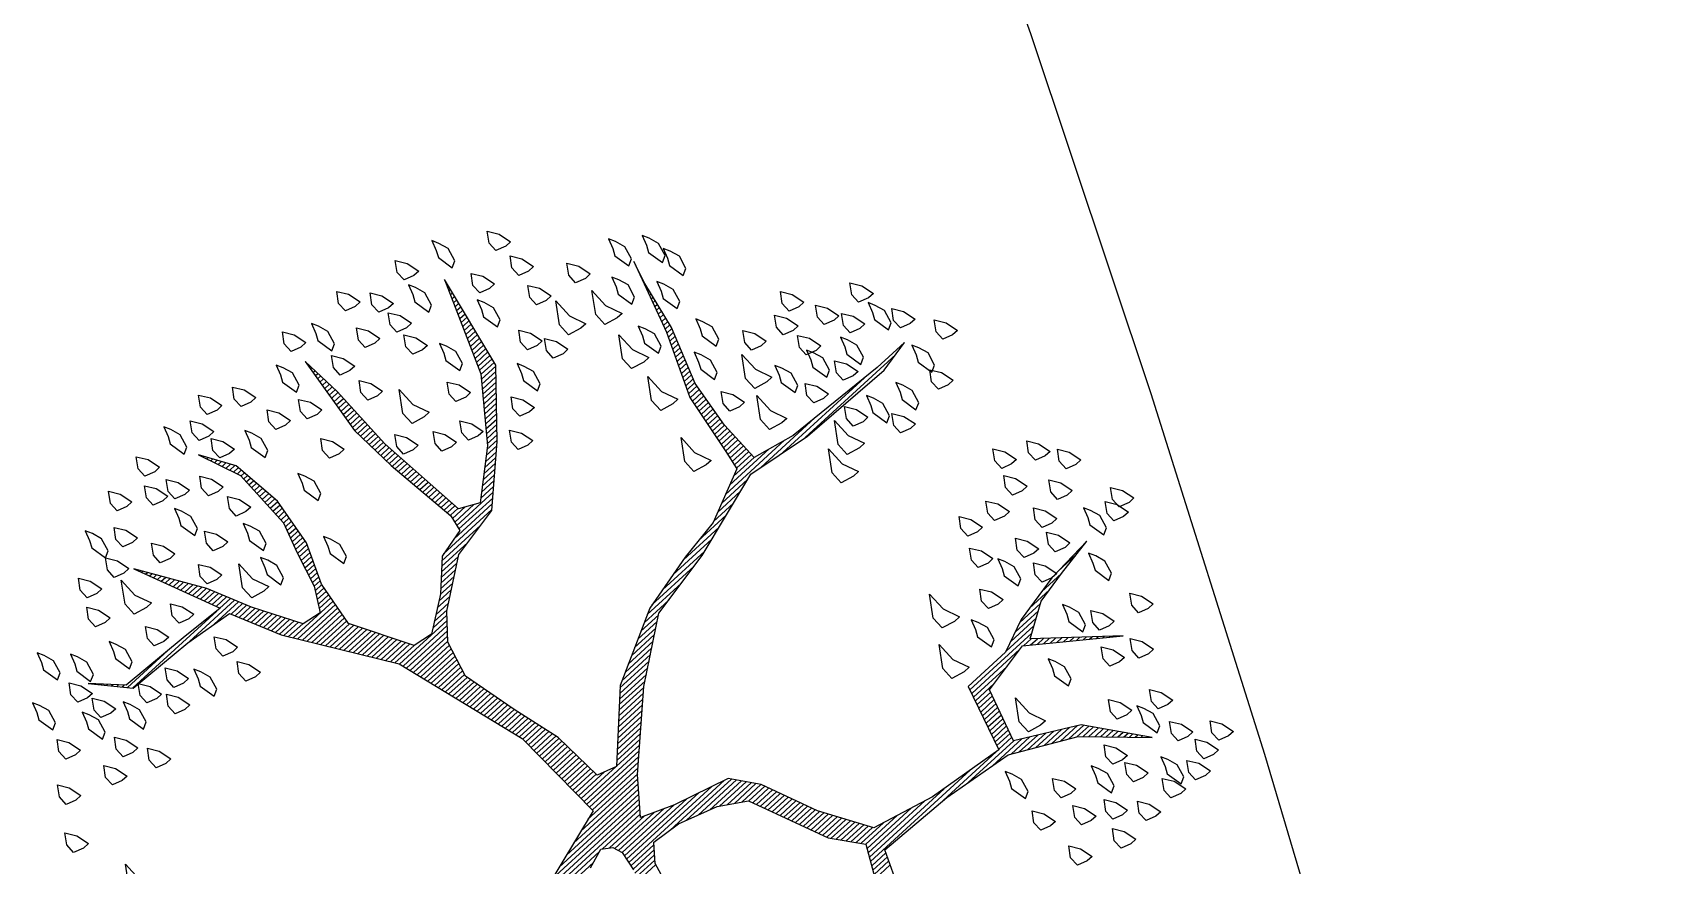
# Model space of a CAD drawing. Header units: metres. Extents: x 2 to 659295185, y -28 to 1124222152.
# Drawn here: x 655006.796 to 655011.25, y 1123159.512 to 1123161.797 of the extents above; entities that cross this region are included whole.
import ezdxf

# ---------------------------------------------------------------- set-up
doc = ezdxf.new("R2010")
doc.units = ezdxf.units.M
doc.header["$MEASUREMENT"] = 0
doc.layers.get('0').update_dxf_attribs({"linetype": 'CONTINUOUS'})
doc.layers.add('Arboles', color=3, linetype='CONTINUOUS')
doc.layers.add('MANZANA', color=30, linetype='CONTINUOUS')

# ---------------------------------------------------------------- blocks, each defined once
blk = doc.blocks.new('*X2402')
at = {"color": 0}
for p, q in [((17.5775, 17.92), (17.578, 17.92)), ((17.5814, 17.91), (17.584, 17.91)), ((17.9333, 17.91), (17.9341, 17.91)), ((17.5852, 17.9), (17.59, 17.9)), ((17.5891, 17.89), (17.596, 17.89)), ((17.5929, 17.88), (17.602, 17.88)), ((17.5967, 17.87), (17.608, 17.87)), ((17.9285, 17.87), (17.9371, 17.87)), ((17.9297, 17.88), (17.9364, 17.88)), ((17.9309, 17.89), (17.9356, 17.89)), ((17.9321, 17.9), (17.9348, 17.9)), ((17.6006, 17.86), (17.614, 17.86)), ((17.6044, 17.85), (17.62, 17.85)), ((17.6083, 17.84), (17.626, 17.84)), ((17.6121, 17.83), (17.6285, 17.83)), ((17.9237, 17.83), (17.9402, 17.83)), ((17.9249, 17.84), (17.9395, 17.84)), ((17.9261, 17.85), (17.9387, 17.85)), ((17.9273, 17.86), (17.9379, 17.86)), ((17.2621, 17.82), (17.2622, 17.82)), ((17.2663, 17.81), (17.2685, 17.81)), ((17.2706, 17.8), (17.2748, 17.8)), ((17.2748, 17.79), (17.2811, 17.79)), ((17.616, 17.82), (17.6298, 17.82)), ((17.6191, 17.81), (17.631, 17.81)), ((17.6191, 17.8), (17.6323, 17.8)), ((17.6191, 17.79), (17.6335, 17.79)), ((17.9189, 17.79), (17.9423, 17.79)), ((17.9201, 17.8), (17.9423, 17.8)), ((17.9213, 17.81), (17.9418, 17.81)), ((17.9225, 17.82), (17.941, 17.82)), ((18.3182, 17.79), (18.3254, 17.79)), ((18.3221, 17.8), (18.3275, 17.8)), ((18.3261, 17.81), (18.3296, 17.81)), ((18.33, 17.82), (18.3316, 17.82)), ((17.279, 17.78), (17.2874, 17.78)), ((17.2832, 17.77), (17.2937, 17.77)), ((17.2875, 17.76), (17.3001, 17.76)), ((17.2917, 17.75), (17.3064, 17.75)), ((17.6191, 17.78), (17.6348, 17.78)), ((17.6191, 17.77), (17.636, 17.77)), ((17.6191, 17.76), (17.6373, 17.76)), ((17.6191, 17.75), (17.6385, 17.75)), ((17.9141, 17.75), (17.9423, 17.75)), ((17.9153, 17.76), (17.9423, 17.76)), ((17.9165, 17.77), (17.9423, 17.77)), ((17.9177, 17.78), (17.9423, 17.78)), ((18.3025, 17.75), (18.3171, 17.75)), ((18.3064, 17.76), (18.3192, 17.76)), ((18.3104, 17.77), (18.3213, 17.77)), ((18.3143, 17.78), (18.3234, 17.78)), ((17.2959, 17.74), (17.3127, 17.74)), ((17.3002, 17.73), (17.319, 17.73)), ((17.3044, 17.72), (17.3253, 17.72)), ((17.3086, 17.71), (17.3316, 17.71)), ((17.6191, 17.74), (17.6398, 17.74)), ((17.6191, 17.73), (17.641, 17.73)), ((17.6191, 17.72), (17.6423, 17.72)), ((17.6191, 17.71), (17.6435, 17.71)), ((17.9093, 17.71), (17.9423, 17.71)), ((17.9105, 17.72), (17.9423, 17.72)), ((17.9117, 17.73), (17.9423, 17.73)), ((17.9129, 17.74), (17.9423, 17.74)), ((18.2868, 17.71), (18.3089, 17.71)), ((18.2907, 17.72), (18.3109, 17.72)), ((18.2946, 17.73), (18.313, 17.73)), ((18.2986, 17.74), (18.3151, 17.74)), ((16.9852, 17.68), (16.9856, 17.68)), ((16.9942, 17.67), (16.9956, 17.67)), ((17.3129, 17.7), (17.3379, 17.7)), ((17.3171, 17.69), (17.3443, 17.69)), ((17.3213, 17.68), (17.3506, 17.68)), ((17.3256, 17.67), (17.3569, 17.67)), ((17.6191, 17.7), (17.6445, 17.7)), ((17.6191, 17.69), (17.6431, 17.69)), ((17.6191, 17.68), (17.6418, 17.68)), ((17.6191, 17.67), (17.6405, 17.67)), ((17.9083, 17.7), (17.9423, 17.7)), ((17.909, 17.69), (17.9423, 17.69)), ((17.9097, 17.68), (17.9423, 17.68)), ((17.9103, 17.67), (17.9423, 17.67)), ((18.2711, 17.67), (18.3006, 17.67)), ((18.275, 17.68), (18.3027, 17.68)), ((18.2789, 17.69), (18.3047, 17.69)), ((18.2829, 17.7), (18.3068, 17.7)), ((17.0032, 17.66), (17.0056, 17.66)), ((17.0122, 17.65), (17.0156, 17.65)), ((17.0212, 17.64), (17.0256, 17.64)), ((17.0302, 17.63), (17.0356, 17.63)), ((17.0392, 17.62), (17.0456, 17.62)), ((17.3298, 17.66), (17.3632, 17.66)), ((17.334, 17.65), (17.368, 17.65)), ((17.3382, 17.64), (17.3727, 17.64)), ((17.3425, 17.63), (17.3773, 17.63)), ((17.3467, 17.62), (17.3819, 17.62)), ((17.6091, 17.62), (17.6338, 17.62)), ((17.6124, 17.63), (17.6351, 17.63)), ((17.6157, 17.64), (17.6365, 17.64)), ((17.619, 17.65), (17.6378, 17.65)), ((17.6191, 17.66), (17.6391, 17.66)), ((17.911, 17.66), (17.9423, 17.66)), ((17.9117, 17.65), (17.9423, 17.65)), ((17.9123, 17.64), (17.9423, 17.64)), ((17.913, 17.63), (17.9423, 17.63)), ((17.9137, 17.62), (17.9428, 17.62)), ((18.2514, 17.62), (18.2903, 17.62)), ((18.2554, 17.63), (18.2923, 17.63)), ((18.2593, 17.64), (18.2944, 17.64)), ((18.2632, 17.65), (18.2965, 17.65)), ((18.2671, 17.66), (18.2985, 17.66)), ((17.0482, 17.61), (17.1861, 17.61)), ((17.0572, 17.6), (17.3444, 17.6)), ((17.2417, 17.59), (17.3957, 17.59)), ((17.3167, 17.58), (17.4003, 17.58)), ((17.3509, 17.61), (17.3865, 17.61)), ((17.3552, 17.6), (17.3911, 17.6)), ((17.5957, 17.58), (17.6285, 17.58)), ((17.5991, 17.59), (17.6298, 17.59)), ((17.6024, 17.6), (17.6311, 17.6)), ((17.6057, 17.61), (17.6325, 17.61)), ((17.9143, 17.61), (17.9438, 17.61)), ((17.915, 17.6), (17.9448, 17.6)), ((17.9157, 17.59), (17.9459, 17.59)), ((17.9163, 17.58), (17.9469, 17.58)), ((18.2317, 17.58), (18.2805, 17.58)), ((18.2394, 17.59), (18.284, 17.59)), ((18.2436, 17.6), (18.2861, 17.6)), ((18.2475, 17.61), (18.2882, 17.61)), ((17.3657, 17.57), (17.405, 17.57)), ((17.3704, 17.56), (17.4096, 17.56)), ((17.3751, 17.55), (17.4142, 17.55)), ((17.3797, 17.54), (17.4197, 17.54)), ((17.5844, 17.54), (17.6136, 17.54)), ((17.5872, 17.55), (17.6178, 17.55)), ((17.5899, 17.56), (17.6219, 17.56)), ((17.5926, 17.57), (17.6261, 17.57)), ((17.9172, 17.57), (17.9479, 17.57)), ((17.9186, 17.56), (17.949, 17.56)), ((17.9199, 17.55), (17.95, 17.55)), ((17.9212, 17.54), (17.951, 17.54)), ((18.2011, 17.54), (18.2452, 17.54)), ((18.2088, 17.55), (18.254, 17.55)), ((18.2164, 17.56), (18.2628, 17.56)), ((18.2241, 17.57), (18.2717, 17.57)), ((17.3844, 17.53), (17.4254, 17.53)), ((17.3891, 17.52), (17.4311, 17.52)), ((17.3937, 17.51), (17.4369, 17.51)), ((17.3984, 17.5), (17.4426, 17.5)), ((17.5735, 17.5), (17.5969, 17.5)), ((17.5762, 17.51), (17.6011, 17.51)), ((17.579, 17.52), (17.6053, 17.52)), ((17.5817, 17.53), (17.6094, 17.53)), ((17.9225, 17.53), (17.9521, 17.53)), ((17.9238, 17.52), (17.9531, 17.52)), ((17.9251, 17.51), (17.9541, 17.51)), ((17.9264, 17.5), (17.9552, 17.5)), ((18.1706, 17.5), (18.2099, 17.5)), ((18.1782, 17.51), (18.2187, 17.51)), ((18.1858, 17.52), (18.2276, 17.52)), ((18.1935, 17.53), (18.2364, 17.53)), ((18.7035, 17.5), (18.7048, 17.5)), ((18.7067, 17.51), (18.7077, 17.51)), ((18.7099, 17.52), (18.7105, 17.52)), ((18.7131, 17.53), (18.7134, 17.53)), ((17.4031, 17.49), (17.4483, 17.49)), ((17.4077, 17.48), (17.454, 17.48)), ((17.4124, 17.47), (17.4597, 17.47)), ((17.4171, 17.46), (17.4654, 17.46)), ((17.5566, 17.46), (17.5834, 17.46)), ((17.5623, 17.47), (17.5849, 17.47)), ((17.568, 17.48), (17.5886, 17.48)), ((17.5708, 17.49), (17.5928, 17.49)), ((17.9277, 17.49), (17.9562, 17.49)), ((17.929, 17.48), (17.9572, 17.48)), ((17.9303, 17.47), (17.9583, 17.47)), ((17.9316, 17.46), (17.9593, 17.46)), ((18.14, 17.46), (18.1746, 17.46)), ((18.1476, 17.47), (18.1834, 17.47)), ((18.1553, 17.48), (18.1923, 17.48)), ((18.1629, 17.49), (18.2011, 17.49)), ((18.6908, 17.46), (18.6951, 17.46)), ((18.694, 17.47), (18.6971, 17.47)), ((18.6971, 17.48), (18.6991, 17.48)), ((18.7003, 17.49), (18.7019, 17.49)), ((17.4217, 17.45), (17.4711, 17.45)), ((17.4276, 17.44), (17.4769, 17.44)), ((17.4343, 17.43), (17.4826, 17.43)), ((17.441, 17.42), (17.5777, 17.42)), ((17.5394, 17.43), (17.5792, 17.43)), ((17.5452, 17.44), (17.5806, 17.44)), ((17.5509, 17.45), (17.582, 17.45)), ((17.9329, 17.45), (17.9604, 17.45)), ((17.9342, 17.44), (17.9614, 17.44)), ((17.9355, 17.43), (17.9624, 17.43)), ((17.9368, 17.42), (17.9635, 17.42)), ((18.0985, 17.42), (18.136, 17.42)), ((18.1103, 17.43), (18.1467, 17.43)), ((18.1221, 17.44), (18.157, 17.44)), ((18.1323, 17.45), (18.1658, 17.45)), ((18.6781, 17.42), (18.6871, 17.42)), ((18.6812, 17.43), (18.6891, 17.43)), ((18.6844, 17.44), (18.6911, 17.44)), ((18.6876, 17.45), (18.6931, 17.45)), ((17.4476, 17.41), (17.5763, 17.41)), ((17.4543, 17.4), (17.5749, 17.4)), ((17.461, 17.39), (17.5734, 17.39)), ((17.4676, 17.38), (17.572, 17.38)), ((17.9381, 17.41), (17.9645, 17.41)), ((17.9394, 17.4), (17.9655, 17.4)), ((17.9407, 17.39), (17.9666, 17.39)), ((17.942, 17.38), (17.9676, 17.38)), ((18.0512, 17.38), (18.0931, 17.38)), ((18.063, 17.39), (18.1038, 17.39)), ((18.0748, 17.4), (18.1146, 17.4)), ((18.0867, 17.41), (18.1253, 17.41)), ((18.6653, 17.38), (18.6791, 17.38)), ((18.6685, 17.39), (18.6811, 17.39)), ((18.6717, 17.4), (18.6831, 17.4)), ((18.6749, 17.41), (18.6851, 17.41)), ((17.4743, 17.37), (17.5706, 17.37)), ((17.481, 17.36), (17.5692, 17.36)), ((17.4876, 17.35), (17.5695, 17.35)), ((17.4943, 17.34), (17.5751, 17.34)), ((17.9347, 17.34), (18.0503, 17.34)), ((17.9367, 17.35), (18.061, 17.35)), ((17.9387, 17.36), (18.004, 17.36)), ((17.9407, 17.37), (17.984, 17.37)), ((18.0276, 17.36), (18.0717, 17.36)), ((18.0394, 17.37), (18.0824, 17.37)), ((18.6513, 17.34), (18.6692, 17.34)), ((18.6555, 17.35), (18.6727, 17.35)), ((18.659, 17.36), (18.6751, 17.36)), ((18.6621, 17.37), (18.6771, 17.37)), ((17.501, 17.33), (17.5807, 17.33)), ((17.5076, 17.32), (17.5862, 17.32)), ((17.5143, 17.31), (17.5918, 17.31)), ((17.521, 17.3), (17.5973, 17.3)), ((17.8387, 17.3), (17.9283, 17.3)), ((17.8487, 17.31), (17.9816, 17.31)), ((17.8637, 17.32), (18.0288, 17.32)), ((17.9087, 17.33), (18.0396, 17.33)), ((18.6345, 17.3), (18.6551, 17.3)), ((18.6387, 17.31), (18.6586, 17.31)), ((18.6429, 17.32), (18.6621, 17.32)), ((18.6471, 17.33), (18.6656, 17.33)), ((17.5276, 17.29), (17.6029, 17.29)), ((17.5343, 17.28), (17.6084, 17.28)), ((17.541, 17.27), (17.614, 17.27)), ((17.5476, 17.26), (17.6195, 17.26)), ((17.7987, 17.26), (17.845, 17.26)), ((17.8087, 17.27), (17.859, 17.27)), ((17.8187, 17.28), (17.873, 17.28)), ((17.8287, 17.29), (17.887, 17.29)), ((18.6176, 17.26), (18.6409, 17.26)), ((18.6218, 17.27), (18.6445, 17.27)), ((18.626, 17.28), (18.648, 17.28)), ((18.6303, 17.29), (18.6515, 17.29)), ((17.5543, 17.25), (17.6251, 17.25)), ((17.561, 17.24), (17.6307, 17.24)), ((17.5676, 17.23), (17.6362, 17.23)), ((17.5743, 17.22), (17.6418, 17.22)), ((17.7456, 17.22), (17.789, 17.22)), ((17.7599, 17.23), (17.803, 17.23)), ((17.7741, 17.24), (17.817, 17.24)), ((17.7884, 17.25), (17.831, 17.25)), ((18.6008, 17.22), (18.6268, 17.22)), ((18.605, 17.23), (18.6303, 17.23)), ((18.6092, 17.24), (18.6339, 17.24)), ((18.6134, 17.25), (18.6374, 17.25)), ((17.581, 17.21), (17.6473, 17.21)), ((17.5876, 17.2), (17.6529, 17.2)), ((17.5939, 17.19), (17.7568, 17.19)), ((17.5968, 17.18), (17.7482, 17.18)), ((17.5998, 17.17), (17.7396, 17.17)), ((17.717, 17.2), (17.7653, 17.2)), ((17.7313, 17.21), (17.775, 17.21)), ((18.5853, 17.17), (18.6175, 17.17)), ((18.5868, 17.18), (18.6189, 17.18)), ((18.5884, 17.19), (18.6202, 17.19)), ((18.5924, 17.2), (18.6215, 17.2)), ((18.5966, 17.21), (18.6233, 17.21)), ((17.6027, 17.16), (17.731, 17.16)), ((17.6056, 17.15), (17.7225, 17.15)), ((17.6085, 17.14), (17.7189, 17.14)), ((17.6115, 17.13), (17.7161, 17.13)), ((18.5789, 17.13), (18.6122, 17.13)), ((18.5805, 17.14), (18.6135, 17.14)), ((18.5821, 17.15), (18.6149, 17.15)), ((18.5837, 17.16), (18.6162, 17.16)), ((17.6144, 17.12), (17.7134, 17.12)), ((17.6173, 17.11), (17.7107, 17.11)), ((17.6203, 17.1), (17.7079, 17.1)), ((17.6232, 17.09), (17.7052, 17.09)), ((18.5726, 17.09), (18.6069, 17.09)), ((18.5742, 17.1), (18.6082, 17.1)), ((18.5758, 17.11), (18.6095, 17.11)), ((18.5774, 17.12), (18.6109, 17.12)), ((17.6261, 17.08), (17.7025, 17.08)), ((17.629, 17.07), (17.6998, 17.07)), ((17.632, 17.06), (17.697, 17.06)), ((17.6349, 17.05), (17.6968, 17.05)), ((18.5663, 17.05), (18.6056, 17.05)), ((18.5679, 17.06), (18.6056, 17.06)), ((18.5695, 17.07), (18.6056, 17.07)), ((18.571, 17.08), (18.6056, 17.08)), ((17.6378, 17.04), (17.6992, 17.04)), ((17.6407, 17.03), (17.7015, 17.03)), ((17.6437, 17.02), (17.7039, 17.02)), ((17.6466, 17.01), (17.7062, 17.01)), ((18.5598, 17.01), (18.6056, 17.01)), ((18.5615, 17.02), (18.6056, 17.02)), ((18.5632, 17.03), (18.6056, 17.03)), ((18.5647, 17.04), (18.6056, 17.04)), ((17.6495, 17), (17.7086, 17)), ((17.6524, 16.99), (17.7109, 16.99)), ((17.6554, 16.98), (17.7133, 16.98)), ((17.6583, 16.97), (17.7156, 16.97)), ((18.5353, 16.97), (18.6056, 16.97)), ((18.5548, 16.98), (18.6056, 16.98)), ((18.5565, 16.99), (18.6056, 16.99)), ((18.5582, 17), (18.6056, 17)), ((17.6612, 16.96), (17.718, 16.96)), ((17.6642, 16.95), (17.7204, 16.95)), ((17.6671, 16.94), (17.7227, 16.94)), ((17.67, 16.93), (17.7251, 16.93)), ((18.4439, 16.93), (18.523, 16.93)), ((18.4668, 16.94), (18.5567, 16.94)), ((18.4896, 16.95), (18.6918, 16.95)), ((18.5125, 16.96), (18.6485, 16.96)), ((18.6009, 16.94), (18.7864, 16.94)), ((18.6675, 16.93), (18.9464, 16.93)), ((17.6729, 16.92), (17.7274, 16.92)), ((17.6759, 16.91), (17.7298, 16.91)), ((17.6788, 16.9), (17.7324, 16.9)), ((17.6817, 16.89), (17.7351, 16.89)), ((18.2545, 16.89), (18.388, 16.89)), ((18.2995, 16.9), (18.4217, 16.9)), ((18.3608, 16.91), (18.4555, 16.91)), ((18.4211, 16.92), (18.4892, 16.92)), ((18.7342, 16.92), (19.0449, 16.92)), ((17.6846, 16.88), (17.7378, 16.88)), ((17.6876, 16.87), (17.7404, 16.87)), ((17.6905, 16.86), (17.7431, 16.86)), ((17.6934, 16.85), (17.7458, 16.85)), ((18.1192, 16.85), (18.2036, 16.85)), ((18.1392, 16.86), (18.2561, 16.86)), ((18.1645, 16.87), (18.3086, 16.87)), ((18.2095, 16.88), (18.3542, 16.88)), ((17.6957, 16.84), (17.7484, 16.84)), ((17.6961, 16.83), (17.7511, 16.83)), ((17.6964, 16.82), (17.7538, 16.82)), ((17.6967, 16.81), (17.7564, 16.81)), ((18.0392, 16.81), (18.1186, 16.81)), ((18.0592, 16.82), (18.1324, 16.82)), ((18.0792, 16.83), (18.1463, 16.83)), ((18.0992, 16.84), (18.1601, 16.84)), ((17.6971, 16.8), (17.7591, 16.8)), ((17.6974, 16.79), (17.7618, 16.79)), ((17.6977, 16.78), (17.7639, 16.78)), ((17.6981, 16.77), (17.7645, 16.77)), ((17.6984, 16.76), (17.7651, 16.76)), ((17.9535, 16.76), (18.0494, 16.76)), ((17.9635, 16.77), (18.0632, 16.77)), ((17.9792, 16.78), (18.0771, 16.78)), ((17.9992, 16.79), (18.0909, 16.79)), ((18.0192, 16.8), (18.1047, 16.8)), ((17.6987, 16.75), (17.7657, 16.75)), ((17.6991, 16.74), (17.7664, 16.74)), ((17.6994, 16.73), (17.767, 16.73)), ((17.6997, 16.72), (17.7676, 16.72)), ((17.9135, 16.72), (17.9979, 16.72)), ((17.9235, 16.73), (18.0084, 16.73)), ((17.9335, 16.74), (18.0217, 16.74)), ((17.9435, 16.75), (18.0355, 16.75)), ((17.7001, 16.71), (17.7682, 16.71)), ((17.7004, 16.7), (17.7689, 16.7)), ((17.7007, 16.69), (17.7695, 16.69)), ((17.7011, 16.68), (17.7701, 16.68)), ((17.8735, 16.68), (17.9556, 16.68)), ((17.8835, 16.69), (17.9662, 16.69)), ((17.8935, 16.7), (17.9768, 16.7)), ((17.9035, 16.71), (17.9873, 16.71)), ((17.7014, 16.67), (17.7707, 16.67)), ((17.7017, 16.66), (17.7714, 16.66)), ((17.7021, 16.65), (17.772, 16.65)), ((17.7024, 16.64), (17.7924, 16.64)), ((17.8335, 16.64), (17.9134, 16.64)), ((17.8435, 16.65), (17.924, 16.65)), ((17.8535, 16.66), (17.9345, 16.66)), ((17.8635, 16.67), (17.9451, 16.67)), ((17.7027, 16.63), (17.8224, 16.63)), ((17.7031, 16.62), (17.8923, 16.62)), ((17.7034, 16.61), (17.8818, 16.61)), ((17.7037, 16.6), (17.8712, 16.6)), ((17.8235, 16.63), (17.9029, 16.63)), ((17.6123, 16.56), (17.8338, 16.56)), ((17.646, 16.57), (17.8418, 16.57)), ((17.6798, 16.58), (17.8501, 16.58)), ((17.7041, 16.59), (17.8606, 16.59)), ((17.4773, 16.52), (17.8018, 16.52)), ((17.511, 16.53), (17.8098, 16.53)), ((17.5448, 16.54), (17.8178, 16.54)), ((17.5785, 16.55), (17.8258, 16.55)), ((17.2412, 16.51), (17.7938, 16.51)), ((17.3112, 16.5), (17.6466, 16.5)), ((17.3812, 16.49), (17.6166, 16.49)), ((17.6564, 16.5), (17.7858, 16.5)), ((17.6714, 16.49), (17.7899, 16.49)), ((17.6804, 16.48), (17.8149, 16.48)), ((17.6837, 16.47), (17.8399, 16.47)), ((17.6839, 16.44), (17.9326, 16.44)), ((17.6855, 16.45), (17.8986, 16.45)), ((17.687, 16.46), (17.8649, 16.46)), ((17.6757, 16.4), (17.7432, 16.4)), ((17.6789, 16.41), (17.7512, 16.41)), ((17.6805, 16.42), (17.7592, 16.42)), ((17.6822, 16.43), (17.9666, 16.43)), ((17.8145, 16.42), (18.0006, 16.42)), ((17.8617, 16.41), (18.0157, 16.41)), ((17.8916, 16.4), (18.0232, 16.4)), ((17.6687, 16.38), (17.7289, 16.38)), ((17.6722, 16.39), (17.7352, 16.39)), ((17.9216, 16.39), (18.0307, 16.39)), ((17.9473, 16.38), (18.0382, 16.38)), ((17.9633, 16.37), (18.0457, 16.37)), ((17.9793, 16.36), (18.0532, 16.36)), ((17.9953, 16.35), (18.0607, 16.35)), ((18.0106, 16.34), (18.0651, 16.34)), ((18.0147, 16.33), (18.0692, 16.33)), ((18.0189, 16.32), (18.0733, 16.32)), ((18.0231, 16.31), (18.0774, 16.31)), ((18.0272, 16.3), (18.0816, 16.3)), ((18.0314, 16.29), (18.0857, 16.29)), ((18.0356, 16.28), (18.0898, 16.28)), ((18.0397, 16.27), (18.0939, 16.27)), ((18.0439, 16.26), (18.098, 16.26)), ((18.0481, 16.25), (18.1021, 16.25)), ((18.0522, 16.24), (18.1063, 16.24)), ((18.0564, 16.23), (18.1104, 16.23)), ((18.9115, 16.23), (18.9795, 16.23)), ((18.9759, 16.24), (19.0395, 16.24)), ((18.0606, 16.22), (18.1145, 16.22)), ((18.0647, 16.21), (18.1186, 16.21)), ((18.0689, 16.2), (18.1236, 16.2)), ((18.0731, 16.19), (18.1296, 16.19)), ((18.7691, 16.19), (18.8563, 16.19)), ((18.7941, 16.2), (18.873, 16.2)), ((18.8191, 16.21), (18.8896, 16.21)), ((18.8615, 16.22), (18.9295, 16.22)), ((18.0772, 16.18), (18.1356, 16.18)), ((18.0814, 16.17), (18.1416, 16.17)), ((18.0856, 16.16), (18.1476, 16.16)), ((18.0897, 16.15), (18.1536, 16.15)), ((18.6054, 16.15), (18.7201, 16.15)), ((18.6084, 16.16), (18.7734, 16.16)), ((18.6114, 16.17), (18.823, 16.17)), ((18.7441, 16.18), (18.8396, 16.18)), ((18.7869, 16.16), (18.812, 16.16)), ((18.8002, 16.15), (18.8237, 16.15)), ((18.0939, 16.14), (18.1596, 16.14)), ((18.1004, 16.13), (18.1656, 16.13)), ((18.1082, 16.12), (18.1716, 16.12)), ((18.116, 16.11), (18.1776, 16.11)), ((18.5934, 16.11), (18.6398, 16.11)), ((18.5964, 16.12), (18.6429, 16.12)), ((18.5994, 16.13), (18.6461, 16.13)), ((18.6024, 16.14), (18.6667, 16.14)), ((18.8135, 16.14), (18.8354, 16.14)), ((18.8269, 16.13), (18.847, 16.13)), ((18.8402, 16.12), (18.8587, 16.12)), ((18.8535, 16.11), (18.8704, 16.11)), ((18.1237, 16.1), (18.1836, 16.1)), ((18.1315, 16.09), (18.1896, 16.09)), ((18.1393, 16.08), (18.1956, 16.08)), ((18.1471, 16.07), (18.2239, 16.07)), ((18.5814, 16.07), (18.6273, 16.07)), ((18.5844, 16.08), (18.6304, 16.08)), ((18.5874, 16.09), (18.6336, 16.09)), ((18.5904, 16.1), (18.6367, 16.1)), ((18.8669, 16.1), (18.882, 16.1)), ((18.8802, 16.09), (18.8937, 16.09)), ((18.8935, 16.08), (18.9054, 16.08)), ((18.9069, 16.07), (18.917, 16.07)), ((18.1392, 16.03), (18.3946, 16.03)), ((18.1444, 16.04), (18.3379, 16.04)), ((18.1497, 16.05), (18.2999, 16.05)), ((18.1549, 16.06), (18.2619, 16.06)), ((18.5694, 16.03), (18.6148, 16.03)), ((18.5724, 16.04), (18.6179, 16.04)), ((18.5754, 16.05), (18.6211, 16.05)), ((18.5784, 16.06), (18.6242, 16.06)), ((18.9202, 16.06), (18.9287, 16.06)), ((18.9335, 16.05), (18.9404, 16.05)), ((18.9469, 16.04), (18.952, 16.04)), ((18.9602, 16.03), (18.9637, 16.03)), ((18.1182, 15.99), (18.1688, 15.99)), ((18.1235, 16), (18.173, 16)), ((18.1287, 16.01), (18.1773, 16.01)), ((18.1339, 16.02), (18.4746, 16.02)), ((18.3591, 16.01), (18.5546, 16.01)), ((18.4501, 16), (18.6064, 16)), ((18.5234, 15.99), (18.6244, 15.99)), ((18.5634, 16.01), (18.6086, 16.01)), ((18.5664, 16.02), (18.6117, 16.02)), ((18.9735, 16.02), (18.9754, 16.02)), ((18.9869, 16.01), (18.987, 16.01)), ((18.113, 15.98), (18.1646, 15.98)), ((18.5781, 15.98), (18.6424, 15.98)), ((18.5971, 15.97), (18.6604, 15.97)), ((18.6161, 15.96), (18.6784, 15.96)), ((18.6351, 15.95), (18.6964, 15.95)), ((18.6541, 15.94), (18.7144, 15.94)), ((18.6731, 15.93), (18.7324, 15.93)), ((18.6921, 15.92), (18.7504, 15.92)), ((18.7111, 15.91), (18.7628, 15.91)), ((18.7301, 15.9), (18.7704, 15.9)), ((18.7421, 15.89), (18.7781, 15.89)), ((18.7528, 15.88), (18.7857, 15.88)), ((18.7634, 15.87), (18.7934, 15.87)), ((18.7741, 15.86), (18.801, 15.86)), ((18.7848, 15.85), (18.8087, 15.85)), ((18.7954, 15.84), (18.8163, 15.84)), ((18.8061, 15.83), (18.824, 15.83)), ((18.8168, 15.82), (18.8316, 15.82)), ((18.8274, 15.81), (18.8393, 15.81)), ((18.8381, 15.8), (18.8469, 15.8)), ((18.8488, 15.79), (18.8545, 15.79)), ((18.8594, 15.78), (18.8622, 15.78))]:
    blk.add_line(p, q, dxfattribs=at)
blk = doc.blocks.new('ARBUSTO6')
at = {"layer": 'Arboles'}
for points in [[(-0.2769, 1.4579), (-0.3024, 1.4664), (-0.3024, 1.492), (-0.2854, 1.5175), (-0.2684, 1.492), (-0.2599, 1.4579)], [(-0.1919, 1.5005), (-0.2004, 1.4834), (-0.1919, 1.4409), (-0.1748, 1.4494), (-0.1663, 1.4834), (-0.1748, 1.509), (-0.1833, 1.526)], [(-0.0558, 1.4664), (-0.0813, 1.4749), (-0.0813, 1.5005), (-0.0643, 1.526), (-0.0473, 1.5005), (-0.0388, 1.4664)], [(-0.3874, 1.4409), (-0.413, 1.4494), (-0.413, 1.4749), (-0.3959, 1.5005), (-0.3789, 1.4749), (-0.3704, 1.4409)], [(-0.1153, 1.4324), (-0.1408, 1.4409), (-0.1408, 1.4664), (-0.1238, 1.492), (-0.1068, 1.4664), (-0.0983, 1.4324)], [(0.0207, 1.4239), (-0.0048, 1.4324), (-0.0048, 1.4579), (0.0122, 1.4834), (0.0293, 1.4579), (0.0378, 1.4239)], [(0.2078, 1.4409), (0.1823, 1.4494), (0.1823, 1.4749), (0.1993, 1.5005), (0.2163, 1.4749), (0.2248, 1.4409)], [(0.3779, 1.4239), (0.3524, 1.4324), (0.3524, 1.4579), (0.3694, 1.4834), (0.3864, 1.4579), (0.3949, 1.4239)], [(-0.515, 1.4409), (-0.5235, 1.4239), (-0.515, 1.3814), (-0.498, 1.3899), (-0.4895, 1.4239), (-0.498, 1.4494), (-0.5065, 1.4664)], [(-0.3109, 1.3899), (-0.3364, 1.3984), (-0.3364, 1.4239), (-0.3194, 1.4494), (-0.3024, 1.4239), (-0.2939, 1.3899)], [(0.1228, 1.4239), (0.1143, 1.4069), (0.1228, 1.3644), (0.1398, 1.3729), (0.1483, 1.4069), (0.1398, 1.4324), (0.1313, 1.4494)], [(0.2589, 1.4409), (0.2504, 1.4239), (0.2589, 1.3814), (0.2759, 1.3899), (0.2844, 1.4239), (0.2759, 1.4494), (0.2674, 1.4664)], [(0.5395, 1.3814), (0.514, 1.3899), (0.514, 1.4154), (0.531, 1.4409), (0.548, 1.4154), (0.5565, 1.3814)], [(-0.4385, 1.3644), (-0.464, 1.3729), (-0.464, 1.3984), (-0.447, 1.4239), (-0.43, 1.3984), (-0.4215, 1.3644)], [(-0.2599, 1.3644), (-0.2854, 1.3729), (-0.2854, 1.3984), (-0.2684, 1.4239), (-0.2514, 1.3984), (-0.2429, 1.3644)], [(-0.1068, 1.3644), (-0.1323, 1.3729), (-0.1323, 1.3984), (-0.1153, 1.4239), (-0.0983, 1.3984), (-0.0898, 1.3644)], [(0.4374, 1.3644), (0.4119, 1.3729), (0.4119, 1.3984), (0.4289, 1.4239), (0.4459, 1.3984), (0.4544, 1.3644)], [(0.6245, 1.3899), (0.616, 1.3729), (0.6245, 1.3304), (0.6415, 1.3389), (0.65, 1.3729), (0.6415, 1.3984), (0.633, 1.4154)], [(-0.5915, 1.3304), (-0.617, 1.3389), (-0.617, 1.3644), (-0.6, 1.3899), (-0.583, 1.3644), (-0.5745, 1.3304)], [(-0.5065, 1.3219), (-0.532, 1.3304), (-0.532, 1.3559), (-0.515, 1.3814), (-0.498, 1.3559), (-0.4895, 1.3219)], [(-0.3109, 1.3304), (-0.3194, 1.3134), (-0.3109, 1.2708), (-0.2939, 1.2793), (-0.2854, 1.3134), (-0.2939, 1.3389), (-0.3024, 1.3559)], [(-0.1919, 1.3134), (-0.2174, 1.3219), (-0.2174, 1.3474), (-0.2004, 1.3729), (-0.1833, 1.3474), (-0.1748, 1.3134)], [(-0.0473, 1.3559), (-0.0558, 1.3389), (-0.0473, 1.2964), (-0.0303, 1.3049), (-0.0218, 1.3389), (-0.0303, 1.3644), (-0.0388, 1.3814)], [(0.0463, 1.3219), (0.0207, 1.3304), (0.0207, 1.3559), (0.0378, 1.3814), (0.0548, 1.3559), (0.0633, 1.3219)], [(0.2589, 1.3134), (0.2333, 1.3219), (0.2333, 1.3474), (0.2504, 1.3729), (0.2674, 1.3474), (0.2759, 1.3134)], [(0.3524, 1.3219), (0.3269, 1.3304), (0.3269, 1.3559), (0.3439, 1.3814), (0.3609, 1.3559), (0.3694, 1.3219)], [(0.4374, 1.2964), (0.4119, 1.3049), (0.4119, 1.3304), (0.4289, 1.3559), (0.4459, 1.3304), (0.4544, 1.2964)], [(0.5055, 1.3474), (0.497, 1.3304), (0.5055, 1.2879), (0.5225, 1.2964), (0.531, 1.3304), (0.5225, 1.3559), (0.514, 1.3729)], [(-0.8126, 1.2964), (-0.8211, 1.2793), (-0.8126, 1.2368), (-0.7956, 1.2453), (-0.7871, 1.2793), (-0.7956, 1.3049), (-0.8041, 1.3219)], [(-0.6256, 1.2623), (-0.6511, 1.2708), (-0.6511, 1.2964), (-0.6341, 1.3219), (-0.617, 1.2964), (-0.6085, 1.2623)], [(-0.5235, 1.2198), (-0.5575, 1.2283), (-0.5575, 1.2623), (-0.5235, 1.3134), (-0.5235, 1.2623), (-0.5065, 1.2198)], [(-0.3959, 1.2708), (-0.4215, 1.2793), (-0.4215, 1.3049), (-0.4044, 1.3304), (-0.3874, 1.3049), (-0.3789, 1.2708)], [(0.1228, 1.2879), (0.0973, 1.2964), (0.0973, 1.3219), (0.1143, 1.3474), (0.1313, 1.3219), (0.1398, 1.2879)], [(0.7606, 1.2793), (0.7351, 1.2879), (0.7351, 1.3134), (0.7521, 1.3389), (0.7691, 1.3134), (0.7776, 1.2793)], [(-0.1748, 1.2283), (-0.2004, 1.2368), (-0.2004, 1.2623), (-0.1833, 1.2879), (-0.1663, 1.2623), (-0.1578, 1.2283)], [(0.2674, 1.2198), (0.2418, 1.2283), (0.2418, 1.2538), (0.2589, 1.2793), (0.2759, 1.2538), (0.2844, 1.2198)], [(0.4289, 1.2283), (0.4034, 1.2368), (0.4034, 1.2623), (0.4204, 1.2879), (0.4374, 1.2623), (0.4459, 1.2283)], [(0.6585, 1.2283), (0.633, 1.2368), (0.633, 1.2623), (0.65, 1.2879), (0.667, 1.2623), (0.6755, 1.2283)], [(-0.9062, 1.2113), (-0.9147, 1.1943), (-0.9062, 1.1518), (-0.8892, 1.1603), (-0.8807, 1.1943), (-0.8892, 1.2198), (-0.8977, 1.2368)], [(-0.7531, 1.2368), (-0.7616, 1.2198), (-0.7531, 1.1773), (-0.7361, 1.1858), (-0.7276, 1.2198), (-0.7361, 1.2453), (-0.7446, 1.2623)], [(-0.2769, 1.2028), (-0.3024, 1.2113), (-0.3024, 1.2368), (-0.2854, 1.2623), (-0.2684, 1.2368), (-0.2599, 1.2028)], [(0.0973, 1.1773), (0.0718, 1.1858), (0.0718, 1.2113), (0.0888, 1.2368), (0.1058, 1.2113), (0.1143, 1.1773)], [(0.7606, 1.1943), (0.7351, 1.2028), (0.7351, 1.2283), (0.7521, 1.2538), (0.7691, 1.2283), (0.7776, 1.1943)], [(-0.7871, 1.1518), (-0.8126, 1.1603), (-0.8126, 1.1858), (-0.7956, 1.2113), (-0.7786, 1.1858), (-0.7701, 1.1518)], [(-0.6596, 1.1943), (-0.6681, 1.1773), (-0.6596, 1.1348), (-0.6426, 1.1433), (-0.6341, 1.1773), (-0.6426, 1.2028), (-0.6511, 1.2198)], [(-0.3449, 1.1518), (-0.3704, 1.1603), (-0.3704, 1.1858), (-0.3534, 1.2113), (-0.3364, 1.1858), (-0.3279, 1.1518)], [(-0.2089, 1.1858), (-0.2174, 1.1688), (-0.2089, 1.1263), (-0.1919, 1.1348), (-0.1833, 1.1688), (-0.1919, 1.1943), (-0.2004, 1.2113)], [(-0.0218, 1.1858), (-0.0303, 1.1688), (-0.0218, 1.1263), (-0.0048, 1.1348), (0.0037, 1.1688), (-0.0048, 1.1943), (-0.0133, 1.2113)], [(0.3184, 1.1008), (0.2844, 1.1093), (0.2844, 1.1433), (0.3184, 1.1943), (0.3184, 1.1433), (0.3354, 1.1008)], [(0.463, 1.1858), (0.4544, 1.1688), (0.463, 1.1263), (0.48, 1.1348), (0.4885, 1.1688), (0.48, 1.1943), (0.4715, 1.2113)], [(0.6075, 1.2028), (0.599, 1.1858), (0.6075, 1.1433), (0.6245, 1.1518), (0.633, 1.1858), (0.6245, 1.2113), (0.616, 1.2283)], [(-0.549, 1.1263), (-0.5745, 1.1348), (-0.5745, 1.1603), (-0.5575, 1.1858), (-0.5405, 1.1603), (-0.532, 1.1263)], [(-0.464, 1.1263), (-0.4895, 1.1348), (-0.4895, 1.1603), (-0.4725, 1.1858), (-0.4555, 1.1603), (-0.447, 1.1263)], [(0.7436, 1.1093), (0.7181, 1.1178), (0.7181, 1.1433), (0.7351, 1.1688), (0.7521, 1.1433), (0.7606, 1.1093)], [(-0.9062, 1.0667), (-0.9317, 1.0753), (-0.9317, 1.1008), (-0.9147, 1.1263), (-0.8977, 1.1008), (-0.8892, 1.0667)], [(-0.8296, 1.1093), (-0.8381, 1.0923), (-0.8296, 1.0497), (-0.8126, 1.0582), (-0.8041, 1.0923), (-0.8126, 1.1178), (-0.8211, 1.1348)], [(-0.7701, 1.0838), (-0.7956, 1.0923), (-0.7956, 1.1178), (-0.7786, 1.1433), (-0.7616, 1.1178), (-0.7531, 1.0838)], [(-0.2769, 1.0497), (-0.3109, 1.0582), (-0.3109, 1.0923), (-0.2769, 1.1433), (-0.2769, 1.0923), (-0.2599, 1.0497)], [(-0.2344, 1.0923), (-0.2429, 1.0753), (-0.2344, 1.0327), (-0.2174, 1.0412), (-0.2089, 1.0753), (-0.2174, 1.1008), (-0.2259, 1.1178)], [(0.2418, 1.0582), (0.2163, 1.0667), (0.2163, 1.0923), (0.2333, 1.1178), (0.2504, 1.0923), (0.2589, 1.0582)], [(0.4289, 1.0667), (0.4034, 1.0753), (0.4034, 1.1008), (0.4204, 1.1263), (0.4374, 1.1008), (0.4459, 1.0667)], [(0.8541, 1.0838), (0.8286, 1.0923), (0.8286, 1.1178), (0.8456, 1.1433), (0.8626, 1.1178), (0.8711, 1.0838)], [(0.9562, 1.0923), (0.9477, 1.0753), (0.9562, 1.0327), (0.9732, 1.0412), (0.9817, 1.0753), (0.9732, 1.1008), (0.9647, 1.1178)], [(-0.7361, 1.0582), (-0.7446, 1.0412), (-0.7361, 0.9987), (-0.7191, 1.0072), (-0.7106, 1.0412), (-0.7191, 1.0667), (-0.7276, 1.0838)], [(-0.6596, 1.0327), (-0.6851, 1.0412), (-0.6851, 1.0667), (-0.6681, 1.0923), (-0.6511, 1.0667), (-0.6426, 1.0327)], [(-0.583, 1.0157), (-0.6085, 1.0242), (-0.6085, 1.0497), (-0.5915, 1.0753), (-0.5745, 1.0497), (-0.566, 1.0157)], [(0.65, 1.0412), (0.6245, 1.0497), (0.6245, 1.0753), (0.6415, 1.1008), (0.6585, 1.0753), (0.667, 1.0412)], [(0.7606, 0.9987), (0.7266, 1.0072), (0.7266, 1.0412), (0.7606, 1.0923), (0.7606, 1.0412), (0.7776, 0.9987)], [(1.0242, 1.0412), (1.0157, 1.0242), (1.0242, 0.9817), (1.0412, 0.9902), (1.0497, 1.0242), (1.0412, 1.0497), (1.0327, 1.0667)], [(-0.9827, 0.9817), (-1.0082, 0.9902), (-1.0082, 1.0157), (-0.9912, 1.0412), (-0.9742, 1.0157), (-0.9657, 0.9817)], [(-0.7956, 0.9732), (-0.8211, 0.9817), (-0.8211, 1.0072), (-0.8041, 1.0327), (-0.7871, 1.0072), (-0.7786, 0.9732)], [(-0.4385, 0.9902), (-0.464, 0.9987), (-0.464, 1.0242), (-0.447, 1.0497), (-0.43, 1.0242), (-0.4215, 0.9902)], [(-0.0813, 1.0242), (-0.0898, 1.0072), (-0.0813, 0.9647), (-0.0643, 0.9732), (-0.0558, 1.0072), (-0.0643, 1.0327), (-0.0728, 1.0497)], [(0.3184, 0.9987), (0.2929, 1.0072), (0.2929, 1.0327), (0.3099, 1.0582), (0.3269, 1.0327), (0.3354, 0.9987)], [(0.3864, 0.9732), (0.3609, 0.9817), (0.3609, 1.0072), (0.3779, 1.0327), (0.3949, 1.0072), (0.4034, 0.9732)], [(0.5735, 1.0157), (0.565, 0.9987), (0.5735, 0.9562), (0.5905, 0.9647), (0.599, 0.9987), (0.5905, 1.0242), (0.582, 1.0412)], [(0.6841, 0.9817), (0.6585, 0.9902), (0.6585, 1.0157), (0.6755, 1.0412), (0.6926, 1.0157), (0.7011, 0.9817)], [(0.8456, 0.9562), (0.8116, 0.9647), (0.8116, 0.9987), (0.8456, 1.0497), (0.8456, 0.9987), (0.8626, 0.9562)], [(0.8967, 1.0157), (0.8881, 0.9987), (0.8967, 0.9562), (0.9137, 0.9647), (0.9222, 0.9987), (0.9137, 1.0242), (0.9052, 1.0412)], [(-0.8637, 0.9392), (-0.8892, 0.9477), (-0.8892, 0.9732), (-0.8722, 0.9987), (-0.8552, 0.9732), (-0.8467, 0.9392)], [(-0.6256, 0.9647), (-0.6511, 0.9732), (-0.6511, 0.9987), (-0.6341, 1.0242), (-0.617, 0.9987), (-0.6085, 0.9647)], [(-0.549, 0.9987), (-0.5575, 0.9817), (-0.549, 0.9392), (-0.532, 0.9477), (-0.5235, 0.9817), (-0.532, 1.0072), (-0.5405, 1.0242)], [(0.5225, 0.9307), (0.497, 0.9392), (0.497, 0.9647), (0.514, 0.9902), (0.531, 0.9647), (0.5395, 0.9307)], [(1.0412, 0.9817), (1.0327, 0.9647), (1.0412, 0.9222), (1.0582, 0.9307), (1.0667, 0.9647), (1.0582, 0.9902), (1.0497, 1.0072)], [(-0.7531, 0.8967), (-0.7786, 0.9052), (-0.7786, 0.9307), (-0.7616, 0.9562), (-0.7446, 0.9307), (-0.7361, 0.8967)], [(-0.4385, 0.9052), (-0.464, 0.9137), (-0.464, 0.9392), (-0.447, 0.9647), (-0.43, 0.9392), (-0.4215, 0.9052)], [(0.9732, 0.9307), (0.9647, 0.9137), (0.9732, 0.8712), (0.9902, 0.8797), (0.9987, 0.9137), (0.9902, 0.9392), (0.9817, 0.9562)], [(-1.0507, 0.8797), (-1.0763, 0.8882), (-1.0763, 0.9137), (-1.0593, 0.9392), (-1.0422, 0.9137), (-1.0337, 0.8797)], [(0.463, 0.8712), (0.4374, 0.8797), (0.4374, 0.9052), (0.4544, 0.9307), (0.4715, 0.9052), (0.48, 0.8712)], [(0.8201, 0.8286), (0.7861, 0.8371), (0.7861, 0.8712), (0.8201, 0.9222), (0.8201, 0.8712), (0.8371, 0.8286)], [(0.8626, 0.8797), (0.8541, 0.8626), (0.8626, 0.8201), (0.8796, 0.8286), (0.8881, 0.8626), (0.8796, 0.8882), (0.8711, 0.9052)], [(0.9817, 0.7946), (0.9732, 0.7776), (0.9817, 0.7351), (0.9987, 0.7436), (1.0072, 0.7776), (0.9987, 0.8031), (0.9902, 0.8201)], [(0.8031, 0.7011), (0.7691, 0.7096), (0.7691, 0.7436), (0.8031, 0.7946), (0.8031, 0.7436), (0.8201, 0.7011)], [(-0.9997, 0.6841), (-1.0337, 0.6926), (-1.0337, 0.7266), (-0.9997, 0.7776), (-0.9997, 0.7266), (-0.9827, 0.6841)], [(0.9222, 0.7351), (0.9137, 0.7181), (0.9222, 0.6756), (0.9392, 0.6841), (0.9477, 0.7181), (0.9392, 0.7436), (0.9307, 0.7606)], [(1.0667, 0.6586), (1.0412, 0.6671), (1.0412, 0.6926), (1.0582, 0.7181), (1.0752, 0.6926), (1.0837, 0.6586)], [(1.2028, 0.6671), (1.1773, 0.6756), (1.1773, 0.7011), (1.1943, 0.7266), (1.2113, 0.7011), (1.2198, 0.6671)], [(1.0157, 0.582), (0.9817, 0.5905), (0.9817, 0.6245), (1.0157, 0.6756), (1.0157, 0.6245), (1.0327, 0.582)], [(1.1518, 0.633), (1.1263, 0.6415), (1.1263, 0.6671), (1.1433, 0.6926), (1.1603, 0.6671), (1.1688, 0.633)], [(0.7606, 0.531), (0.7266, 0.5395), (0.7266, 0.5735), (0.7606, 0.6245), (0.7606, 0.5735), (0.7776, 0.531)], [(0.9222, 0.582), (0.8967, 0.5905), (0.8967, 0.616), (0.9137, 0.6415), (0.9307, 0.616), (0.9392, 0.582)], [(1.1603, 0.5565), (1.1348, 0.565), (1.1348, 0.5905), (1.1518, 0.616), (1.1688, 0.5905), (1.1773, 0.5565)], [(1.2453, 0.582), (1.2198, 0.5905), (1.2198, 0.616), (1.2368, 0.6415), (1.2538, 0.616), (1.2623, 0.582)], [(1.3474, 0.565), (1.3218, 0.5735), (1.3218, 0.599), (1.3389, 0.6245), (1.3559, 0.599), (1.3644, 0.565)], [(1.0497, 0.5735), (1.0412, 0.5565), (1.0497, 0.514), (1.0667, 0.5225), (1.0752, 0.5565), (1.0667, 0.582), (1.0582, 0.599)], [(1.2793, 0.5225), (1.2538, 0.531), (1.2538, 0.5565), (1.2708, 0.582), (1.2878, 0.5565), (1.2963, 0.5225)], [(0.9732, 0.48), (0.9392, 0.4885), (0.9392, 0.5225), (0.9732, 0.5735), (0.9732, 0.5225), (0.9902, 0.48)], [(1.1348, 0.548), (1.1263, 0.531), (1.1348, 0.4885), (1.1518, 0.497), (1.1603, 0.531), (1.1518, 0.5565), (1.1433, 0.5735)], [(1.2198, 0.514), (1.2113, 0.497), (1.2198, 0.4545), (1.2368, 0.463), (1.2453, 0.497), (1.2368, 0.5225), (1.2283, 0.5395)], [(1.3304, 0.531), (1.3218, 0.514), (1.3304, 0.4715), (1.3474, 0.48), (1.3559, 0.514), (1.3474, 0.5395), (1.3389, 0.5565)], [(1.0922, 0.4545), (1.0667, 0.463), (1.0667, 0.4885), (1.0837, 0.514), (1.1007, 0.4885), (1.1092, 0.4545)], [(1.1858, 0.4459), (1.1603, 0.4545), (1.1603, 0.48), (1.1773, 0.5055), (1.1943, 0.48), (1.2028, 0.4459)], [(1.3814, 0.4459), (1.3559, 0.4545), (1.3559, 0.48), (1.3729, 0.5055), (1.3899, 0.48), (1.3984, 0.4459)], [(1.4409, 0.3524), (1.4154, 0.3609), (1.4154, 0.3864), (1.4324, 0.4119), (1.4494, 0.3864), (1.4579, 0.3524)], [(1.0752, 0.3014), (1.0412, 0.3099), (1.0412, 0.3439), (1.0752, 0.3949), (1.0752, 0.3439), (1.0922, 0.3014)], [(1.1263, 0.3439), (1.1007, 0.3524), (1.1007, 0.3779), (1.1178, 0.4034), (1.1348, 0.3779), (1.1433, 0.3439)], [(1.1688, 0.3609), (1.1603, 0.3439), (1.1688, 0.3014), (1.1858, 0.3099), (1.1943, 0.3439), (1.1858, 0.3694), (1.1773, 0.3864)], [(1.3389, 0.3779), (1.3304, 0.3609), (1.3389, 0.3184), (1.3559, 0.3269), (1.3644, 0.3609), (1.3559, 0.3864), (1.3474, 0.4034)], [(1.0157, 0.2589), (0.9817, 0.2674), (0.9817, 0.3014), (1.0157, 0.3524), (1.0157, 0.3014), (1.0327, 0.2589)], [(1.2453, 0.3354), (1.2368, 0.3184), (1.2453, 0.2759), (1.2623, 0.2844), (1.2708, 0.3184), (1.2623, 0.3439), (1.2538, 0.3609)], [(1.2028, 0.2504), (1.1773, 0.2589), (1.1773, 0.2844), (1.1943, 0.3099), (1.2113, 0.2844), (1.2198, 0.2504)], [(1.3474, 0.2674), (1.3218, 0.2759), (1.3218, 0.3014), (1.3389, 0.3269), (1.3559, 0.3014), (1.3644, 0.2674)], [(1.3304, 0.0122), (1.3048, 0.0207), (1.3048, 0.0463), (1.3218, 0.0718), (1.3389, 0.0463), (1.3474, 0.0122)], [(1.1518, -0.0558), (1.1263, -0.0473), (1.1263, -0.0218), (1.1433, 0.0037), (1.1603, -0.0218), (1.1688, -0.0558)], [(1.3048, -0.0558), (1.2793, -0.0473), (1.2793, -0.0218), (1.2963, 0.0037), (1.3133, -0.0218), (1.3218, -0.0558)], [(1.4069, -0.0303), (1.3814, -0.0218), (1.3814, 0.0037), (1.3984, 0.0292), (1.4154, 0.0037), (1.4239, -0.0303)], [(1.2283, -0.0728), (1.2028, -0.0643), (1.2028, -0.0388), (1.2198, -0.0133), (1.2368, -0.0388), (1.2453, -0.0728)], [(1.4494, -0.0983), (1.4239, -0.0898), (1.4239, -0.0643), (1.4409, -0.0388), (1.4579, -0.0643), (1.4664, -0.0983)], [(1.1178, -0.1323), (1.0922, -0.1238), (1.0922, -0.0983), (1.1092, -0.0728), (1.1263, -0.0983), (1.1348, -0.1323)], [(1.3814, -0.1408), (1.3559, -0.1323), (1.3559, -0.1068), (1.3729, -0.0813), (1.3899, -0.1068), (1.3984, -0.1408)], [(0.9562, -0.1834), (0.9222, -0.1748), (0.9222, -0.1408), (0.9562, -0.0898), (0.9562, -0.1408), (0.9732, -0.1834)], [(1.3048, -0.1663), (1.2793, -0.1578), (1.2793, -0.1323), (1.2963, -0.1068), (1.3133, -0.1323), (1.3218, -0.1663)], [(1.1348, -0.1663), (1.1263, -0.1834), (1.1348, -0.2259), (1.1518, -0.2174), (1.1603, -0.1834), (1.1518, -0.1578), (1.1433, -0.1408)], [(1.2198, -0.1919), (1.1943, -0.1834), (1.1943, -0.1578), (1.2113, -0.1323), (1.2283, -0.1578), (1.2368, -0.1919)], [(0.8881, -0.2939), (0.8541, -0.2854), (0.8541, -0.2514), (0.8881, -0.2004), (0.8881, -0.2514), (0.9052, -0.2939)], [(1.0667, -0.2259), (1.0412, -0.2174), (1.0412, -0.1919), (1.0582, -0.1663), (1.0752, -0.1919), (1.0837, -0.2259)], [(1.2878, -0.2344), (1.2623, -0.2259), (1.2623, -0.2004), (1.2793, -0.1748), (1.2963, -0.2004), (1.3048, -0.2344)], [(1.3814, -0.2174), (1.3729, -0.2344), (1.3814, -0.2769), (1.3984, -0.2684), (1.4069, -0.2344), (1.3984, -0.2089), (1.3899, -0.1919)], [(1.4834, -0.2599), (1.4579, -0.2514), (1.4579, -0.2259), (1.4749, -0.2004), (1.4919, -0.2259), (1.5004, -0.2599)], [(0.9817, -0.2344), (0.9732, -0.2514), (0.9817, -0.2939), (0.9987, -0.2854), (1.0072, -0.2514), (0.9987, -0.2259), (0.9902, -0.2089)], [(1.2113, -0.2684), (1.1858, -0.2599), (1.1858, -0.2344), (1.2028, -0.2089), (1.2198, -0.2344), (1.2283, -0.2684)], [(1.4494, -0.2769), (1.4239, -0.2684), (1.4239, -0.2429), (1.4409, -0.2174), (1.4579, -0.2429), (1.4664, -0.2769)], [(1.3133, -0.3109), (1.3048, -0.3279), (1.3133, -0.3704), (1.3304, -0.3619), (1.3389, -0.3279), (1.3304, -0.3024), (1.3218, -0.2854)], [(1.1773, -0.3619), (1.1688, -0.3789), (1.1773, -0.4215), (1.1943, -0.413), (1.2028, -0.3789), (1.1943, -0.3534), (1.1858, -0.3364)], [(1.2368, -0.4555), (1.2113, -0.447), (1.2113, -0.4215), (1.2283, -0.396), (1.2453, -0.4215), (1.2538, -0.4555)], [(0.9392, -0.5235), (0.9052, -0.515), (0.9052, -0.481), (0.9392, -0.43), (0.9392, -0.481), (0.9562, -0.5235)], [(1.0582, -0.4385), (1.0497, -0.4555), (1.0582, -0.498), (1.0752, -0.4895), (1.0837, -0.4555), (1.0752, -0.43), (1.0667, -0.413)], [(1.3389, -0.4895), (1.3133, -0.481), (1.3133, -0.4555), (1.3304, -0.43), (1.3474, -0.4555), (1.3559, -0.4895)], [(1.1943, -0.5405), (1.1688, -0.532), (1.1688, -0.5065), (1.1858, -0.481), (1.2028, -0.5065), (1.2113, -0.5405)], [(1.2623, -0.5745), (1.2368, -0.566), (1.2368, -0.5405), (1.2538, -0.515), (1.2708, -0.5405), (1.2793, -0.5745)], [(0.7861, -0.5745), (0.7776, -0.5915), (0.7861, -0.6341), (0.8031, -0.6256), (0.8116, -0.5915), (0.8031, -0.566), (0.7946, -0.549)], [(1.1178, -0.6511), (1.0922, -0.6426), (1.0922, -0.6171), (1.1092, -0.5915), (1.1263, -0.6171), (1.1348, -0.6511)], [(0.8796, -0.7021), (0.8541, -0.6936), (0.8541, -0.6681), (0.8711, -0.6426), (0.8881, -0.6681), (0.8967, -0.7021)], [(1.1433, -0.6766), (1.1348, -0.6936), (1.1433, -0.7361), (1.1603, -0.7276), (1.1688, -0.6936), (1.1603, -0.6681), (1.1518, -0.6511)], [(1.2113, -0.7021), (1.1858, -0.6936), (1.1858, -0.6681), (1.2028, -0.6426), (1.2198, -0.6681), (1.2283, -0.7021)], [(0.7861, -0.7276), (0.7606, -0.7191), (0.7606, -0.6936), (0.7776, -0.6681), (0.7946, -0.6936), (0.8031, -0.7276)], [(0.9562, -0.7106), (0.9477, -0.7276), (0.9562, -0.7701), (0.9732, -0.7616), (0.9817, -0.7276), (0.9732, -0.7021), (0.9647, -0.6851)], [(1.0327, -0.7276), (1.0072, -0.7191), (1.0072, -0.6936), (1.0242, -0.6681), (1.0412, -0.6936), (1.0497, -0.7276)], [(0.8711, -0.7871), (0.8456, -0.7786), (0.8456, -0.7531), (0.8626, -0.7276), (0.8796, -0.7531), (0.8881, -0.7871)], [(1.0412, -0.7956), (1.0157, -0.7871), (1.0157, -0.7616), (1.0327, -0.7361), (1.0497, -0.7616), (1.0582, -0.7956)], [(1.1943, -0.7956), (1.1688, -0.7871), (1.1688, -0.7616), (1.1858, -0.7361), (1.2028, -0.7616), (1.2113, -0.7956)], [(0.9392, -0.8297), (0.9137, -0.8212), (0.9137, -0.7956), (0.9307, -0.7701), (0.9477, -0.7956), (0.9562, -0.8297)], [(0.7946, -0.8552), (0.7691, -0.8467), (0.7691, -0.8212), (0.7861, -0.7956), (0.8031, -0.8212), (0.8116, -0.8552)], [(1.1007, -0.8127), (1.0922, -0.8297), (1.1007, -0.8722), (1.1178, -0.8637), (1.1263, -0.8297), (1.1178, -0.8042), (1.1092, -0.7871)], [(1.2113, -0.8722), (1.1858, -0.8637), (1.1858, -0.8382), (1.2028, -0.8127), (1.2198, -0.8382), (1.2283, -0.8722)], [(1.2708, -0.8637), (1.2453, -0.8552), (1.2453, -0.8297), (1.2623, -0.8042), (1.2793, -0.8297), (1.2878, -0.8637)], [(0.9052, -0.8977), (0.8796, -0.8892), (0.8796, -0.8637), (0.8967, -0.8382), (0.9137, -0.8637), (0.9222, -0.8977)], [(0.9987, -0.8892), (0.9732, -0.8807), (0.9732, -0.8552), (0.9902, -0.8297), (1.0072, -0.8552), (1.0157, -0.8892)], [(1.0837, -0.8892), (1.0582, -0.8807), (1.0582, -0.8552), (1.0752, -0.8297), (1.0922, -0.8552), (1.1007, -0.8892)], [(1.1603, -0.8977), (1.1348, -0.8892), (1.1348, -0.8637), (1.1518, -0.8382), (1.1688, -0.8637), (1.1773, -0.8977)]]:
    blk.add_lwpolyline(points, close=True, dxfattribs=at)
at = {"layer": 'Arboles', "color": 7}
for points in [[(-0.1408, -0.0218), (-0.0898, -0.0048), (-0.0643, -0.0218), (-0.0558, -0.0473), (-0.0643, -0.0983)], [(-0.0388, -0.2259), (-0.0133, -0.1238), (0.0207, -0.0813), (0.0973, -0.0898), (0.1993, -0.1238), (0.2674, -0.1663), (0.3524, -0.3704), (0.4119, -0.447), (0.3184, -0.6256)], [(0.3694, -0.6511), (0.4374, -0.4895), (0.6415, -0.498), (0.8286, -0.5235), (0.9902, -0.6086), (1.1263, -0.7361), (1.0157, -0.5915), (0.8626, -0.5065), (0.9052, -0.3704), (1.0412, -0.3449), (1.2453, -0.498), (1.0667, -0.3449), (1.1518, -0.2939), (1.2368, -0.2769), (1.3389, -0.2599), (1.2113, -0.2684), (1.0837, -0.2939), (0.9987, -0.3279), (0.8711, -0.3279), (0.8201, -0.498), (0.616, -0.4725), (0.4544, -0.43), (0.3779, -0.3024), (0.3184, -0.1578), (0.2674, -0.0898), (0.1228, -0.0473), (0.0378, -0.0133), (0.1058, 0.0718), (0.2674, 0.2248), (0.4204, 0.3354), (0.599, 0.3694), (0.8286, 0.4374), (0.9987, 0.4119), (1.2538, 0.4034), (1.3389, 0.4204), (1.2453, 0.4204), (0.9732, 0.4374), (0.8626, 0.463), (0.8626, 0.5735), (0.8796, 0.7011), (0.9307, 0.8456), (0.9562, 0.9732), (0.9732, 1.0327), (0.9137, 0.8456), (0.8456, 0.6841), (0.8201, 0.5225), (0.8116, 0.4715), (0.6755, 0.4119), (0.565, 0.3949), (0.4119, 0.3609), (0.2248, 0.2674), (0.0803, 0.1228), (0.0293, 0.1398), (0.0207, 0.2759), (-0.0133, 0.4034), (-0.0473, 0.548), (-0.0218, 0.6415), (0.0293, 0.7011), (0.1483, 0.7861), (0.2844, 0.8116), (0.4119, 0.9307), (0.5395, 1.0753), (0.5905, 1.3219), (0.497, 1.0838), (0.3864, 0.9392), (0.2759, 0.8456), (0.2248, 0.8712), (0.1993, 1.1178), (0.1993, 1.2964), (0.1908, 1.4069), (0.1653, 1.1943), (0.1738, 1.0667), (0.1993, 0.8712), (0.1908, 0.8286), (0.1143, 0.8116), (0.0463, 0.7436), (-0.0388, 0.6841), (-0.0898, 0.6926), (-0.1748, 0.8456), (-0.1578, 0.9647), (-0.1153, 1.0667), (-0.0983, 1.1943), (-0.1153, 1.3304), (-0.1663, 1.4154), (-0.1238, 1.3049), (-0.1238, 1.1433), (-0.1493, 1.0667), (-0.1748, 0.9732), (-0.2089, 0.9137), (-0.2599, 0.9222), (-0.3279, 1.0412), (-0.3789, 1.1518), (-0.481, 1.3134), (-0.3874, 1.0923), (-0.5065, 1.1008), (-0.6936, 1.1093), (-0.7616, 1.1773), (-0.6851, 1.0923), (-0.5065, 1.0838), (-0.3789, 1.0667), (-0.3194, 0.9392), (-0.1493, 0.6841), (-0.0473, 0.3354), (-0.0388, 0.0803), (-0.2684, 0.0122)]]:
    blk.add_lwpolyline(points, dxfattribs=at)
at = {"layer": 'Arboles'}
blk.add_blockref('*X2402', (-17.7429, -16.5069), dxfattribs=at)

msp = doc.modelspace()

# ---------------------------------------------------------------- linework, layer by layer
at = {"layer": 'MANZANA'}
msp.add_lwpolyline([(655011.2496, 1123155.8083), (655011.0074, 1123156.8172), (655010.7476, 1123157.8218), (655010.4704, 1123158.8216), (655010.1757, 1123159.8165), (655009.8637, 1123160.806), (655009.5344, 1123161.79), (655009.1881, 1123162.7681), (655008.8247, 1123163.7399), (655008.4444, 1123164.7053), (655008.0474, 1123165.6639)], dxfattribs=at)

# ---------------------------------------------------------------- block references
at = {"layer": 'Arboles', "xscale": 1.086989629170239, "yscale": 1.086989629170239, "zscale": 1.086989629170239, "rotation": 42.49660342024684}
msp.add_blockref('ARBUSTO6', (655008.4232, 1123159.6266), dxfattribs=at)

doc.saveas('drawing.dxf')
